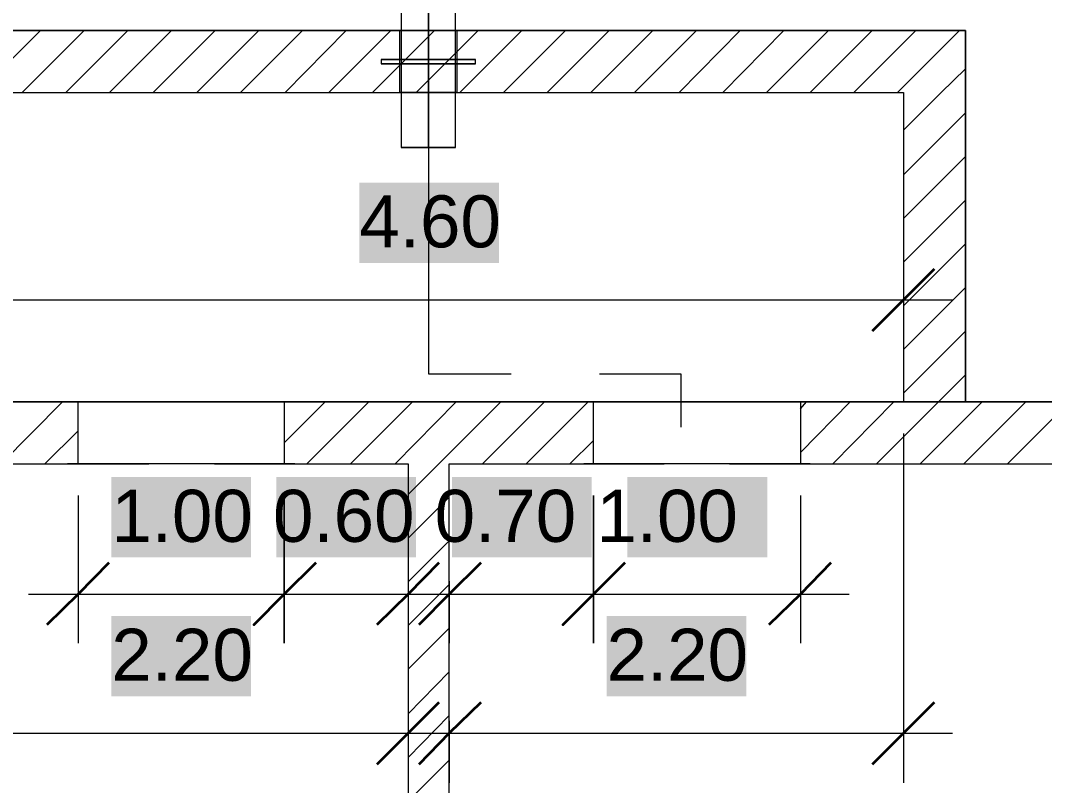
# Model space of a CAD drawing. Extents: x -187 to 52, y -9 to 65.
# Drawn here: x -167.397 to -162.439, y 48.4 to 52.103 of the extents above; entities that cross this region are included whole.
import ezdxf

# ---------------------------------------------------------------- set-up
doc = ezdxf.new("R2010")
doc.units = 0
doc.header["$MEASUREMENT"] = 0
doc.layers.add('PDF4_Geometría', color=7, linetype='Continuous')
doc.layers.add('PDF4_Texto', color=7, linetype='Continuous')
doc.layers.add('PDF4_Rellenos sólidos', color=7, linetype='Continuous', true_color=0xffffff)
doc.styles.add('PDF Arial', font='arial.ttf')

msp = doc.modelspace()

# ---------------------------------------------------------------- hatches: boundary and pattern name
at = {"layer": 'PDF4_Rellenos sólidos', "transparency": 33554559}
for points in [[(-165.7566, 51.3185), (-165.7566, 50.9294), (-165.0799, 50.9294), (-165.0799, 51.3185)], [(-166.9576, 49.8933), (-166.9576, 49.5042), (-166.281, 49.5042), (-166.281, 49.8933)], [(-166.1584, 49.8933), (-166.1584, 49.5042), (-165.4817, 49.5042), (-165.4817, 49.8933)], [(-165.3083, 49.8933), (-165.3083, 49.5042), (-164.6317, 49.5042), (-164.6317, 49.8933)], [(-164.4583, 49.8933), (-164.4583, 49.5042), (-163.7816, 49.5042), (-163.7816, 49.8933)], [(-166.9576, 49.2209), (-166.9576, 48.8318), (-166.281, 48.8318), (-166.281, 49.2209)], [(-164.5598, 49.2209), (-164.5598, 48.8318), (-163.8831, 48.8318), (-163.8831, 49.2209)]]:
    msp.add_hatch(color=256, dxfattribs=at).paths.add_polyline_path(points)

# ---------------------------------------------------------------- linework, layer by layer
at = {"layer": 'PDF4_Geometría', "lineweight": 9}
for points in [[(-165.4225, 58.2923), (-165.4225, 58.5164), (-166.1203, 57.789), (-165.4225, 57.0658), (-165.4225, 57.29), (-165.4225, 50.3923), (-165.0207, 50.3923)], [(-165.5536, 54.2366), (-165.5536, 51.4877)], [(-165.2914, 51.4877), (-165.2914, 54.2366)], [(-168.9157, 52.0544), (-169.216, 52.0544), (-169.216, 50.257), (-162.8216, 50.257), (-162.8216, 51.7541)], [(-167.6005, 51.7541), (-167.3002, 52.0544)], [(-167.389, 51.7541), (-167.0887, 52.0544)], [(-167.1776, 51.7541), (-166.8773, 52.0544)], [(-166.9661, 51.7541), (-166.6658, 52.0544)], [(-166.7547, 51.7541), (-166.4544, 52.0544)], [(-166.5432, 51.7541), (-166.2429, 52.0544)], [(-166.3317, 51.7541), (-166.0315, 52.0544)], [(-166.1161, 51.7541), (-165.82, 52.0544)], [(-165.9046, 51.7541), (-165.6043, 52.0544)], [(-165.6932, 51.7541), (-165.3929, 52.0544)], [(-165.5621, 52.0544), (-165.5621, 51.7541)], [(-165.4817, 51.7541), (-165.1814, 52.0544)], [(-165.2829, 51.7541), (-165.2829, 52.0544)], [(-165.2702, 51.7541), (-164.97, 52.0544)], [(-165.0588, 51.7541), (-164.7585, 52.0544)], [(-164.8473, 51.7541), (-164.5471, 52.0544)], [(-164.6359, 51.7541), (-164.3356, 52.0544)], [(-164.4244, 51.7541), (-164.1242, 52.0544)], [(-164.2087, 51.7541), (-163.9127, 52.0544)], [(-163.9973, 51.7541), (-163.7013, 52.0544)], [(-163.7858, 51.7541), (-163.4856, 52.0544)], [(-163.5744, 51.7541), (-163.2741, 52.0544)], [(-163.3629, 51.7541), (-163.0627, 52.0544)], [(-163.1515, 51.7541), (-162.8512, 52.0544)], [(-165.6509, 51.9148), (-165.6509, 51.8937)], [(-165.5621, 51.9148), (-165.5621, 51.8937)], [(-165.2829, 51.8937), (-165.2829, 51.9148)], [(-165.1941, 51.8937), (-165.1941, 51.9148)], [(-163.1219, 51.5723), (-162.94, 51.7541), (-162.8216, 51.8683)], [(-163.1219, 51.3566), (-162.8216, 51.6568)], [(-163.1219, 51.1451), (-162.8216, 51.4454)], [(-163.1219, 50.9337), (-162.8216, 51.2339)], [(-163.1219, 50.7222), (-162.8216, 51.0225)], [(-163.1219, 50.811), (-163.1219, 50.7518), (-163.1219, 50.5108), (-162.8216, 50.811)], [(-167.9557, 50.7518), (-162.885, 50.7518)], [(-163.1219, 50.2993), (-162.8216, 50.5996)], [(-164.5936, 50.3923), (-164.2003, 50.3923), (-164.2003, 50.1344)], [(-163.253, 49.9568), (-162.9739, 50.2359), (-162.9527, 50.257), (-162.8216, 50.3881)], [(-167.4905, 49.9568), (-167.1945, 50.257)], [(-166.1203, 50.0583), (-165.9215, 50.257)], [(-166.0103, 49.9568), (-165.7101, 50.257)], [(-165.7989, 49.9568), (-165.4986, 50.257)], [(-165.5832, 49.9568), (-165.2872, 50.257)], [(-165.5198, 49.8087), (-165.3717, 49.9568), (-165.0715, 50.257)], [(-165.1603, 49.9568), (-164.86, 50.257)], [(-164.9488, 49.9568), (-164.6486, 50.257)], [(-163.6209, 50.2232), (-163.5913, 50.257)], [(-163.6209, 50.0117), (-163.3798, 50.257)], [(-163.4644, 49.9568), (-163.1684, 50.257)], [(-163.0415, 49.9568), (-162.9739, 50.0244), (-162.7413, 50.257)], [(-162.8301, 49.9568), (-162.5298, 50.257)], [(-162.6186, 49.9568), (-162.3183, 50.257)], [(-167.2791, 49.9568), (-167.1184, 50.1175)], [(-163.1219, 50.1048), (-163.1219, 48.6542), (-163.1219, 48.4131)], [(-164.7374, 49.9568), (-164.6232, 50.0709)], [(-167.1184, 49.8045), (-167.1184, 49.3266), (-167.1184, 49.0898)], [(-165.5198, 49.5973), (-165.321, 49.796)], [(-163.6209, 49.8045), (-163.6209, 49.3266), (-163.6209, 49.0898)], [(-165.5198, 49.3858), (-165.321, 49.5846)], [(-165.5198, 49.3901), (-165.5198, 49.3266), (-165.5198, 49.0898)], [(-165.321, 49.3901), (-165.321, 49.3266), (-165.321, 49.0898)], [(-165.5198, 49.1744), (-165.321, 49.3731)], [(-167.3594, 49.3266), (-165.8792, 49.3266)], [(-166.3613, 49.3266), (-165.2787, 49.3266)], [(-165.5621, 49.3266), (-164.3821, 49.3266)], [(-164.86, 49.3266), (-163.3841, 49.3266)], [(-165.5198, 48.9629), (-165.321, 49.1617)], [(-165.5198, 48.7472), (-165.321, 48.9502)], [(-165.5198, 48.5358), (-165.321, 48.7388)], [(-165.5198, 48.7134), (-165.5198, 48.6542), (-165.5198, 48.4131)], [(-165.321, 48.7134), (-165.321, 48.6542), (-165.321, 48.4131)], [(-167.9557, 48.6542), (-165.2787, 48.6542)], [(-165.5621, 48.6542), (-162.885, 48.6542)], [(-165.5198, 48.3243), (-165.321, 48.5231)]]:
    msp.add_lwpolyline(points, dxfattribs=at)
for points in [[(-165.4225, 51.4877), (-165.4225, 54.2366)], [(-162.8216, 52.0544), (-162.8216, 50.257), (-169.216, 50.257), (-169.216, 52.0544)], [(-162.8216, 50.257), (-162.8216, 51.5342), (-162.8216, 51.8556), (-162.8216, 52.0332), (-162.8216, 52.0544), (-163.5998, 52.0544), (-163.697, 52.0544), (-166.539, 52.0544), (-166.8942, 52.0544), (-168.958, 52.0544), (-169.216, 52.0544), (-166.8942, 52.0544), (-163.697, 52.0544), (-162.8216, 52.0544), (-162.8216, 51.8556)], [(-162.8216, 52.0544), (-169.216, 52.0544), (-169.216, 50.257), (-162.8216, 50.257)], [(-169.216, 52.0544), (-162.8216, 52.0544), (-162.8216, 50.257), (-169.216, 50.257), (-169.216, 52.0544), (-169.216, 50.257), (-162.8216, 50.257), (-162.8216, 52.0544)], [(-165.5621, 52.0544), (-165.5578, 52.0544), (-165.5451, 52.0544), (-165.5198, 52.0544), (-165.4944, 52.0544), (-165.4606, 52.0544), (-165.4225, 52.0544), (-165.3844, 52.0544), (-165.3506, 52.0544), (-165.3252, 52.0544), (-165.2998, 52.0544), (-165.2872, 52.0544), (-165.2829, 52.0544), (-165.2872, 52.0544), (-165.2998, 52.0544), (-165.3252, 52.0544), (-165.3506, 52.0544), (-165.3844, 52.0544), (-165.4225, 52.0544), (-165.4606, 52.0544), (-165.4944, 52.0544), (-165.5198, 52.0544), (-165.5451, 52.0544), (-165.5578, 52.0544)], [(-165.6509, 51.9148), (-165.6466, 51.9148), (-165.6297, 51.9148), (-165.6001, 51.9148), (-165.5663, 51.9148), (-165.524, 51.9148), (-165.4732, 51.9148), (-165.4225, 51.9148), (-165.3717, 51.9148), (-165.321, 51.9148), (-165.2787, 51.9148), (-165.2449, 51.9148), (-165.2153, 51.9148), (-165.1983, 51.9148), (-165.1941, 51.9148), (-165.1983, 51.9148), (-165.2153, 51.9148), (-165.2449, 51.9148), (-165.2787, 51.9148), (-165.321, 51.9148), (-165.3717, 51.9148), (-165.4225, 51.9148), (-165.4732, 51.9148), (-165.524, 51.9148), (-165.5663, 51.9148), (-165.6001, 51.9148), (-165.6297, 51.9148), (-165.6466, 51.9148)], [(-165.6509, 51.8937), (-165.6466, 51.8937), (-165.6297, 51.8937), (-165.6001, 51.8937), (-165.5663, 51.8937), (-165.524, 51.8937), (-165.4732, 51.8937), (-165.4225, 51.8937), (-165.3717, 51.8937), (-165.321, 51.8937), (-165.2787, 51.8937), (-165.2449, 51.8937), (-165.2153, 51.8937), (-165.1983, 51.8937), (-165.1941, 51.8937), (-165.1983, 51.8937), (-165.2153, 51.8937), (-165.2449, 51.8937), (-165.2787, 51.8937), (-165.321, 51.8937), (-165.3717, 51.8937), (-165.4225, 51.8937), (-165.4732, 51.8937), (-165.524, 51.8937), (-165.5663, 51.8937), (-165.6001, 51.8937), (-165.6297, 51.8937), (-165.6466, 51.8937)], [(-165.5621, 51.9148), (-165.5578, 51.9148), (-165.5451, 51.9148), (-165.5198, 51.9148), (-165.4944, 51.9148), (-165.4606, 51.9148), (-165.4225, 51.9148), (-165.3844, 51.9148), (-165.3506, 51.9148), (-165.3252, 51.9148), (-165.2998, 51.9148), (-165.2872, 51.9148), (-165.2829, 51.9148), (-165.2872, 51.9148), (-165.2998, 51.9148), (-165.3252, 51.9148), (-165.3506, 51.9148), (-165.3844, 51.9148), (-165.4225, 51.9148), (-165.4606, 51.9148), (-165.4944, 51.9148), (-165.5198, 51.9148), (-165.5451, 51.9148), (-165.5578, 51.9148)], [(-165.5621, 51.8937), (-165.5578, 51.8937), (-165.5451, 51.8937), (-165.5198, 51.8937), (-165.4944, 51.8937), (-165.4606, 51.8937), (-165.4225, 51.8937), (-165.3844, 51.8937), (-165.3506, 51.8937), (-165.3252, 51.8937), (-165.2998, 51.8937), (-165.2872, 51.8937), (-165.2829, 51.8937), (-165.2872, 51.8937), (-165.2998, 51.8937), (-165.3252, 51.8937), (-165.3506, 51.8937), (-165.3844, 51.8937), (-165.4225, 51.8937), (-165.4606, 51.8937), (-165.4944, 51.8937), (-165.5198, 51.8937), (-165.5451, 51.8937), (-165.5578, 51.8937)], [(-165.2829, 51.7541), (-165.2872, 51.7541), (-165.2998, 51.7541), (-165.3252, 51.7541), (-165.3506, 51.7541), (-165.3844, 51.7541), (-165.4225, 51.7541), (-165.4606, 51.7541), (-165.4944, 51.7541), (-165.5198, 51.7541), (-165.5451, 51.7541), (-165.5578, 51.7541), (-165.5621, 51.7541), (-165.5578, 51.7541), (-165.5451, 51.7541), (-165.5198, 51.7541), (-165.4944, 51.7541), (-165.4606, 51.7541), (-165.4225, 51.7541), (-165.3844, 51.7541), (-165.3506, 51.7541), (-165.3252, 51.7541), (-165.2998, 51.7541), (-165.2872, 51.7541)], [(-165.5536, 51.4877), (-165.5494, 51.4877), (-165.5367, 51.4877), (-165.5155, 51.4877), (-165.4859, 51.4877), (-165.4563, 51.4877), (-165.4225, 51.4877), (-165.3887, 51.4877), (-165.3591, 51.4877), (-165.3295, 51.4877), (-165.3083, 51.4877), (-165.2956, 51.4877), (-165.2914, 51.4877), (-165.2956, 51.4877), (-165.3083, 51.4877), (-165.3295, 51.4877), (-165.3591, 51.4877), (-165.3887, 51.4877), (-165.4225, 51.4877), (-165.4563, 51.4877), (-165.4859, 51.4877), (-165.5155, 51.4877), (-165.5367, 51.4877), (-165.5494, 51.4877)], [(-154.8794, 50.257), (-154.8794, 29.1793), (-158.0301, 29.1793), (-158.0301, 32.8924), (-170.6539, 32.8924), (-172.8107, 32.8924), (-172.8107, 29.1793), (-176.2109, 29.1793), (-176.2109, 50.257)], [(-166.1203, 50.257), (-166.1203, 49.9568), (-167.1184, 49.9568), (-167.1184, 50.257)], [(-163.6209, 50.257), (-163.6209, 49.9568), (-164.6232, 49.9568), (-164.6232, 50.257)], [(-166.1203, 49.8045), (-166.1203, 49.3266), (-166.1203, 49.0898), (-166.1203, 49.3266)], [(-164.6232, 49.8045), (-164.6232, 49.3266), (-164.6232, 49.0898), (-164.6232, 49.3266)]]:
    msp.add_lwpolyline(points, close=True, dxfattribs=at)
at = {"layer": 'PDF4_Geometría', "lineweight": 20}
for points in [[(-155.1797, 50.257), (-162.8216, 50.257), (-162.8216, 51.7541), (-162.8216, 52.0544), (-168.9157, 52.0544), (-169.216, 52.0544), (-169.216, 50.257), (-169.068, 50.257), (-169.068, 49.9568), (-167.1184, 49.9568), (-167.1184, 50.257), (-168.9157, 50.257), (-168.9157, 51.7541), (-163.1219, 51.7541), (-163.1219, 50.257), (-163.6209, 50.257), (-163.6209, 49.9568), (-162.9739, 49.9568), (-162.8216, 49.9568), (-155.1797, 49.9568)], [(-165.321, 40.564), (-165.321, 44.201), (-157.18, 44.201), (-157.18, 44.3997), (-165.321, 44.3997), (-165.321, 48.0368), (-157.18, 48.0368), (-157.18, 48.2355), (-165.321, 48.2355), (-165.321, 49.9568), (-164.6232, 49.9568), (-164.6232, 50.257), (-166.1203, 50.257), (-166.1203, 49.9568), (-165.5198, 49.9568), (-165.5198, 48.2355), (-173.9103, 48.2355), (-173.9103, 48.0368)]]:
    msp.add_lwpolyline(points, dxfattribs=at)
at = {"layer": 'PDF4_Geometría', "color": 30, "lineweight": 9, "true_color": 0xff7f00}
for points in [[(-165.7016, 52.0544), (-165.1434, 52.0544)], [(-165.7016, 51.7541), (-165.1434, 51.7541)]]:
    msp.add_lwpolyline(points, dxfattribs=at)
at = {"layer": 'PDF4_Geometría', "lineweight": 35}
for points in [[(-162.9739, 50.8998), (-163.1219, 50.7518), (-163.2741, 50.5996)], [(-166.9703, 49.4789), (-167.1184, 49.3266), (-167.2706, 49.1786)], [(-165.3717, 49.4789), (-165.5198, 49.3266), (-165.672, 49.1786)], [(-165.1687, 49.4789), (-165.321, 49.3266), (-165.469, 49.1786)], [(-163.4729, 49.4789), (-163.6209, 49.3266), (-163.7732, 49.1786)], [(-165.3717, 48.8022), (-165.5198, 48.6542), (-165.672, 48.502)], [(-165.1687, 48.8022), (-165.321, 48.6542), (-165.469, 48.502)], [(-162.9739, 48.8022), (-163.1219, 48.6542), (-163.2741, 48.502)]]:
    msp.add_lwpolyline(points, dxfattribs=at)
at = {"layer": 'PDF4_Geometría', "color": 30, "lineweight": 9, "true_color": 0xff7f00}
for points in [[(-167.1691, 50.257), (-166.7758, 50.257)], [(-166.4586, 50.257), (-166.0695, 50.257)], [(-164.6697, 50.257), (-164.2806, 50.257)], [(-163.9635, 50.257), (-163.5744, 50.257)], [(-167.1691, 49.9568), (-166.7758, 49.9568)], [(-166.4586, 49.9568), (-166.0695, 49.9568)], [(-164.6697, 49.9568), (-164.2806, 49.9568)], [(-163.9635, 49.9568), (-163.5744, 49.9568)]]:
    msp.add_lwpolyline(points, close=True, dxfattribs=at)
at = {"layer": 'PDF4_Geometría', "color": 9, "lineweight": 9, "true_color": 0xc0c0c0}
for points in [[(-167.1184, 50.257), (-166.1203, 50.257), (-167.1184, 50.257)], [(-164.6232, 50.257), (-163.6209, 50.257), (-164.6232, 50.257)]]:
    msp.add_lwpolyline(points, dxfattribs=at)
at = {"layer": 'PDF4_Geometría', "lineweight": 35}
for points in [[(-165.968, 49.4789), (-166.1203, 49.3266), (-166.2683, 49.1786), (-166.1203, 49.3266)], [(-164.4709, 49.4789), (-164.6232, 49.3266), (-164.7712, 49.1786), (-164.6232, 49.3266)]]:
    msp.add_lwpolyline(points, close=True, dxfattribs=at)

# ---------------------------------------------------------------- texts
at = {"layer": 'PDF4_Texto', "attachment_point": 7, "style": 'PDF Arial'}
for s, insert, char_height in [('4.60', (-165.7565, 51.0013), 0.25199), ('1.00 0.60 0.70 1.00', (-166.9576, 49.5761), 0.251994), ('2.20', (-166.9576, 48.9036), 0.25199), ('2.20', (-164.5597, 48.9036), 0.25199)]:
    msp.add_mtext(s, dxfattribs=dict(at, insert=insert, char_height=char_height))

doc.saveas('drawing.dxf')
